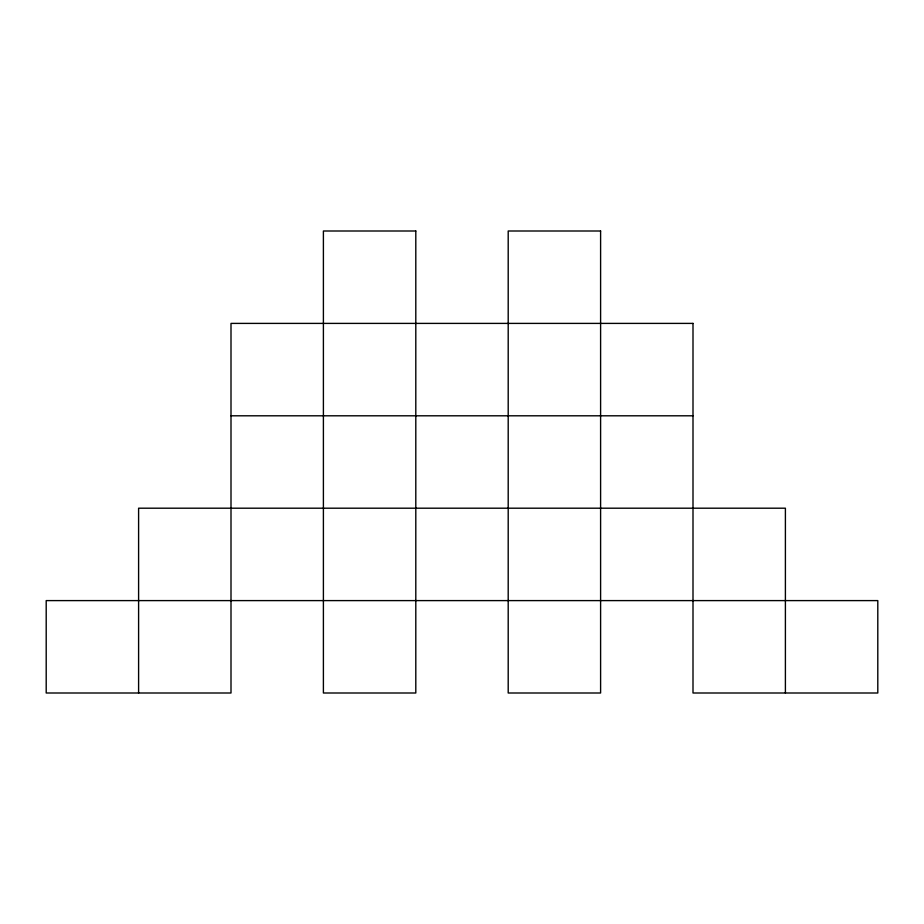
<?xml version="1.0" encoding="UTF-8"?>
<svg xmlns="http://www.w3.org/2000/svg" width="924" height="924" viewBox="0 0 924 924"><rect width="100%" height="100%" fill="white"/><g stroke="black" fill="none" stroke-linecap="round" stroke-linejoin="round"><path stroke-width="1.39" d="M231 415.8L693 415.8M785.4 693L785.4 508.2L138.6 508.2L138.6 693M415.8 231L323.4 231L323.4 693L415.8 693L415.8 231M600.6 231L508.2 231L508.2 693L600.6 693L600.6 231M693 323.4L231 323.4L231 693L46.2 693L46.2 600.6L877.8 600.6L877.8 693L693 693L693 323.4"/></g></svg>
